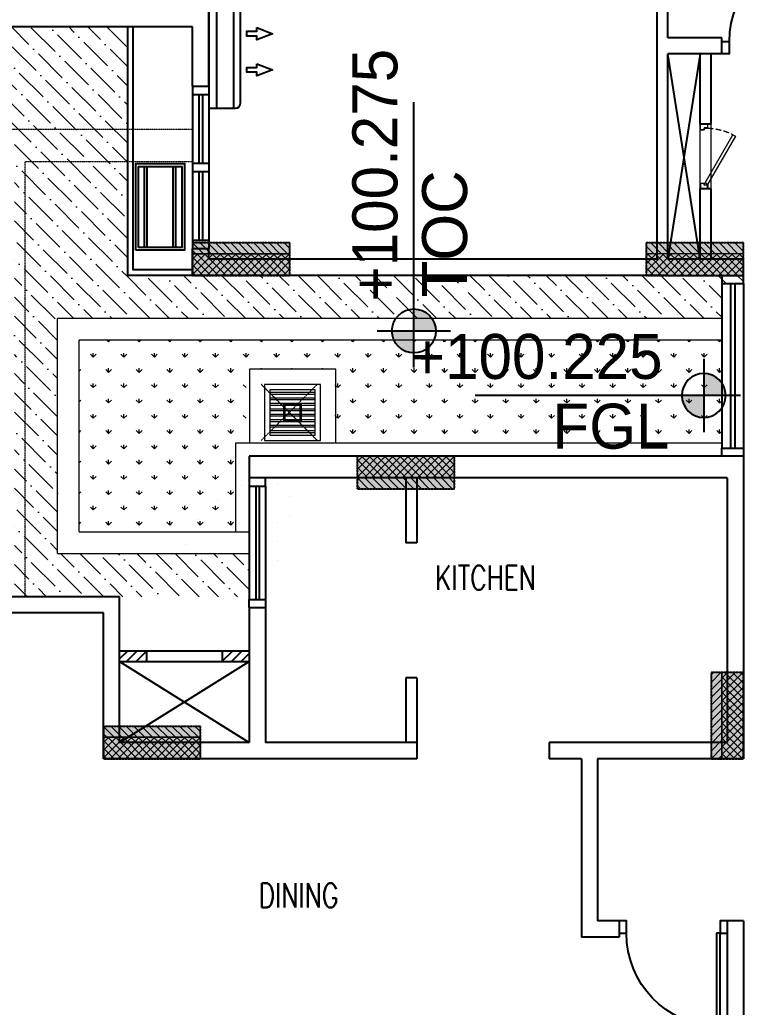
# Model space of a CAD drawing. Header units: millimetres. Extents: x 7964926 to 16080295, y -6277184 to -2986664.
# Drawn here: x 8137411 to 8144165, y -3109510 to -3100369 of the extents above; entities that cross this region are included whole.
import ezdxf

# ---------------------------------------------------------------- set-up
doc = ezdxf.new("R2010")
doc.units = ezdxf.units.MM
doc.header["$LTSCALE"] = 2000
doc.header["$MEASUREMENT"] = 0
for name, pattern in [('( Hidden )', [0.375, 0.25, -0.125]), ('1', [0, 0, 0]), ('DASHED2', [0.375, 0.25, -0.125]), ('HIDDEN', [0.375, 0.25, -0.125])]:
    doc.linetypes.add(name, pattern=pattern)
for name, color, linetype in [('a-ac ledge', 8, 'Continuous'), ('a-AC units', 7, 'Continuous'), ('a-col', 8, 'DASHED2'), ('a-cutout', 8, 'Continuous'), ('a-door', 8, 'Continuous'), ('a-ele 1', 8, 'Continuous'), ('a-hat col', 252, 'Continuous'), ('a-hatch wall', 8, 'Continuous'), ('a-text m', 8, 'Continuous'), ('a-wall', 8, 'Continuous'), ('a-window', 8, 'Continuous'), ('L-FL', 7, 'Continuous')]:
    doc.layers.add(name, color=color, linetype=linetype)
for name, color, linetype, lineweight in [('a-shaft door', 1, 'Continuous', 5), ('L - paving', 9, 'Continuous', 5), ('L-base plan', 250, 'Continuous', 5), ('L-CHAMBERS', 50, 'Continuous', 5), ('L-CORECUT', 4, 'Continuous', 5), ('L-ELE 1', 24, 'Continuous', 20), ('L-ELE 2', 30, 'Continuous', 15), ('L-Paver 400x400', 250, '1', 13), ('L-SHRUBS', 96, 'Continuous', 18), ('STR-Column', 250, 'Continuous', 15), ('STR-Column Hatch', 250, 'Continuous', 15), ('STR-Podium Beam', 8, 'Continuous', 15)]:
    doc.layers.add(name, color=color, linetype=linetype, lineweight=lineweight)
doc.styles.add('a-100 txt m', font='romans.shx', dxfattribs={"width": 0.75, "height": 300})
doc.styles.add('Century Gothic', font='GOTHIC.TTF')
doc.styles.get("Standard").update_dxf_attribs({"font": 'romans.shx', "width": 0.75})
pattern_1 = [(315, (7643697.237273328, -593125.3483821182), (35.35533905932738, 35.35533905932736), []), (44.99999999999999, (7643697.237273328, -593125.3483821182), (-35.35533905932736, 35.35533905932738), [])]
pattern_2 = [(315, (7641347.237273328, -595725.3483821182), (35.35533905932738, 35.35533905932736), []), (44.99999999999999, (7641347.237273328, -595725.3483821182), (-35.35533905932736, 35.35533905932738), [])]
pattern_3 = [(315, (7642172.237273328, -591250.3483821182), (35.35533905932738, 35.35533905932736), []), (44.99999999999999, (7642172.237273328, -591250.3483821182), (-35.35533905932736, 35.35533905932738), [])]
pattern_4 = [(315, (7646272.237273328, -591250.3483821172), (35.35533905932738, 35.35533905932736), []), (44.99999999999999, (7646272.237273328, -591250.3483821172), (-35.35533905932736, 35.35533905932738), [])]
pattern_5 = [(45, (5632626.440828348, -3604048.785654349), (-35.35533905932737, 35.35533905932738), []), (135, (5632626.440828348, -3604048.785654349), (-35.35533905932738, -35.35533905932737), [])]
pattern_6 = [(315, (7750302.186911106, -605062.3350496404), (35.35533905932738, 35.35533905932736), [])]
pattern_7 = [(315, (7754402.186911104, -605062.3350496404), (35.35533905932738, 35.35533905932736), [])]
pattern_8 = [(315, (7751827.186911104, -607237.3350496413), (35.35533905932738, 35.35533905932736), [])]
pattern_9 = [(45, (5646438.427495871, -3495918.836016561), (-35.35533905932737, 35.35533905932738), [])]
pattern_10 = [(315, (7749477.186911104, -609537.3350496404), (35.35533905932738, 35.35533905932736), [])]
pattern_11 = [(135, (0.1326889004558325, -9.601470082998276e-06), (-243.0679560328757, 66.29126073623885), [312.5, -62.5, 0, -62.5])]

# ---------------------------------------------------------------- blocks, each defined once
blk = doc.blocks.new('basement - column')
at = {"layer": 'a-hat col'}
h = blk.add_hatch(color=256, dxfattribs=at)
h.dxf.hatch_style = 1
h.paths.add_polyline_path([(151825.0000000391, -16374.30829999596), (150925.0000493573, -16374.30829999596), (150925.0000493573, -16674.30829999689), (151825.0000000391, -16674.30829999689)])
h = blk.add_hatch(color=256, dxfattribs=at)
h.dxf.hatch_style = 1
h.paths.add_polyline_path([(156025.0000493564, -16374.30829999596), (155125.0000000373, -16374.30829999596), (155125.0000000373, -16674.30829999596), (156025.0000493564, -16674.30829999596)])
h = blk.add_hatch(color=256, dxfattribs=at)
h.dxf.hatch_style = 1
h.paths.add_polyline_path([(153350.0000493564, -18349.30829998944), (152450.0000493564, -18349.30829998944), (152450.0000493564, -18649.30829998944), (153350.0000493564, -18649.30829998944)])
h = blk.add_hatch(color=256, dxfattribs=at)
h.dxf.hatch_style = 1
h.paths.add_polyline_path([(156024.999999987, -20349.30830000248), (155724.999999987, -20349.30829998571), (155725.0000493564, -21149.30829998571), (156025.0000493564, -21149.30829999689)])
h = blk.add_hatch(color=256, dxfattribs=at)
h.dxf.hatch_style = 1
h.paths.add_polyline_path([(151000.0000000373, -20848.95730903046), (150100.0000493564, -20849.30829999596), (150100.0000493564, -21149.30829999689), (151000.0000000373, -21148.95730903139)])
at = {"layer": 'a-col', "linetype": 'DASHED2', "ltscale": 0.001}
for points in [[(150925.0000493573, -16374.30829999596), (150925.0000493573, -16674.30829999689), (151825.0000000391, -16674.30829999689), (151825.0000000391, -16374.30829999596)], [(155125.0000000373, -16374.30829999596), (155125.0000000373, -16674.30829999596), (156025.0000493564, -16674.30829999596), (156025.0000493564, -16374.30829999596)], [(152450.0000493564, -18349.30829998944), (152450.0000493564, -18649.30829998944), (153350.0000493564, -18649.30829998944), (153350.0000493564, -18349.30829998944)], [(155725.0000493564, -21149.30829998571), (156025.0000493564, -21149.30829999689), (156025.0000493564, -20349.30830000248), (155725.0000493564, -20349.3082999913)], [(150100.0000493564, -20849.30829999596), (150100.0000493564, -21149.30829999689), (151000.0000000373, -21149.30829999689), (151000.0000000373, -20849.30829999596)]]:
    blk.add_lwpolyline(points, close=True, dxfattribs=at)
blk = doc.blocks.new('*U169')
blk.add_line((1026.666666666667, 0), (1026.666666666667, 0))
for points in [[(0, 125.7142857142857), (73.33333333333326, 125.7142857142857), (73.33333333333326, 2.842170943040401e-14), (0, 2.842170943040401e-14)], [(1100, 2.842170943040401e-14), (1026.666666666667, 2.842170943040401e-14), (1026.666666666667, 125.7142857142857), (1100, 125.7142857142857)]]:
    blk.add_lwpolyline(points)
blk.add_lwpolyline([(110, 2.842170943040401e-14), (110, -952.6279441628822), (73.33333333333326, -952.6279441628822), (73.33333333333326, 2.842170943040401e-14)], close=True)
blk.add_arc((73.33333333333326, 3.126388037344441e-13), 953.3333333333336, 272.204227503966, 7.016709298534877e-15)
blk = doc.blocks.new('AC IDU')
at = {"color": 8}
for p, q in [((419492.9917701382, 283872.2542226705), (419492.9917701382, 284872.2542226705)), ((419650.9917701383, 283872.2542226705), (419650.9917701383, 284872.2542226705))]:
    blk.add_line(p, q, dxfattribs=at)
blk.add_lwpolyline([(419422.9917701383, 284872.2542226705), (419667.9917701382, 284872.2542226705, -0.4142135623730951), (419717.9917701382, 284822.2542226706), (419717.9917701382, 283922.2542226706, -0.4142135623730951), (419667.9917701382, 283872.2542226705), (419422.9917701383, 283872.2542226705)], format="xyb", close=True, dxfattribs=at)
at = {"color": 252}
for points in [[(419866.6316040768, 284459.5702314024), (420011.6995086554, 284516.3226714183), (419866.6316040768, 284573.0751114347), (419866.6316040768, 284539.0236474251), (419775.8277000513, 284539.0236474247), (419775.8277000513, 284493.6216954119), (419866.6316040768, 284493.6216954119)], [(419866.6316040768, 284125.9829660759), (420011.6995086554, 284182.7354060918), (419866.6316040768, 284239.4878461081), (419866.6316040768, 284205.4363820985), (419775.8277000513, 284205.4363820982), (419775.8277000513, 284160.0344300854), (419866.6316040768, 284160.0344300854)]]:
    blk.add_lwpolyline(points, close=True, dxfattribs=at)
blk = doc.blocks.new('AC ODU')
at = {"color": 8}
for p, q in [((420369.4381683749, 284087.3680589936), (421119.4381683748, 284087.3680589936)), ((420369.4381683749, 284062.3680589935), (421119.4381683748, 284062.3680589935)), ((420369.4381683749, 283822.3680589936), (421119.4381683748, 283822.3680589936)), ((420369.4381683749, 283797.3680589936), (421119.4381683748, 283797.3680589936))]:
    blk.add_line(p, q, dxfattribs=at)
for points in [[(420344.4381683747, 284167.3680589936), (421144.4381683747, 284167.3680589936), (421144.4381683747, 283717.3680589936), (420344.4381683747, 283717.3680589936)], [(420369.4381683749, 284142.3680589936), (421119.4381683748, 284142.3680589936), (421119.4381683748, 283742.3680589936), (420369.4381683749, 283742.3680589936)]]:
    blk.add_lwpolyline(points, close=True, dxfattribs=at)
blk = doc.blocks.new('Shaft D-600')
at = {"layer": 'a-shaft door', "color": 252, "ltscale": 0.1}
for p, q in [((185920.2745456047, -26068.38497097418), (185920.2745456047, -26037.71830430778)), ((186520.2745456047, -26068.38497097532), (186520.2745456048, -26037.71830430892)), ((186520.2745456047, -26068.38497097517), (186520.2745456048, -26037.71830430435))]:
    blk.add_line(p, q, dxfattribs=at)
blk.add_lwpolyline([(186408.836581191, -25812.45637767219), (185962.1372236807, -26070.35837193907), (185975.5069058709, -26093.51534077691), (186422.2062633645, -25835.61334648106), (186408.836581191, -25812.45637767219)], dxfattribs=at)
at = {"layer": 'a-shaft door', "color": 252}
for points in [[(185920.2745456046, -26137.71830430746), (185973.607878938, -26137.71830430755), (185973.607878938, -26100.38497097427), (185957.607878938, -26100.38497097427), (185957.607878938, -26068.38497097426), (185920.2745456047, -26068.38497097418), (185920.2745456047, -26068.38497097418), (185920.2745456047, -26068.38497097418)], [(185921.8745456047, -26136.11830430746), (185921.8745456046, -26069.98497097418), (185921.8745456046, -26069.98497097418), (185921.8745456046, -26069.98497097418), (185956.007878938, -26069.98497097424), (185956.0078789379, -26101.98497097424), (185972.0078789379, -26101.98497097416), (185972.0078789378, -26136.11830430754)], [(186520.2745456046, -26137.71830430845), (186466.9412122714, -26137.71830430836), (186466.9412122712, -26100.38497097496), (186482.9412122714, -26100.38497097499), (186482.9412122714, -26068.38497097499), (186520.2745456047, -26068.38497097517), (186520.2745456047, -26068.38497097517), (186520.2745456047, -26068.38497097517)], [(186518.6745456046, -26136.11830430845), (186518.6745456047, -26069.98497097517), (186518.6745456047, -26069.98497097517), (186518.6745456047, -26069.98497097517), (186484.5412122714, -26069.984970975), (186484.5412122714, -26101.984970975), (186468.541212271, -26101.98497097497), (186468.5412122713, -26136.11830430836)]]:
    blk.add_lwpolyline(points, close=True, dxfattribs=at)
at = {"layer": 'a-shaft door', "color": 252, "linetype": 'HIDDEN', "ltscale": 0.1}
blk.add_arc((185950.7551473949, -26082.93404615765), 532.384901398853, 1.565980544440555, 27.68125993909793, dxfattribs=at)
blk = doc.blocks.new('GROUND FLOOR -CORE')
at = {"layer": 'a-cutout'}
for p, q in [((-5249.999999998138, 7424.999999997206), (-5549.999999998138, 9324.999999997206)), ((-5249.999999998138, 9324.999999994412), (-5549.999999999069, 7424.999999997206))]:
    blk.add_line(p, q, dxfattribs=at)
at = {"layer": 'a-door'}
for p, q in [((-5249.999999998138, 8674.999999997206), (-5249.999999998138, 9324.999999997206)), ((-5149.999999998137, 8674.999999997206), (-5149.999999998137, 9324.999999997206)), ((-5149.999999998137, 8674.999999997206), (-5249.999999998138, 8674.999999997206)), ((-5249.999999998138, 7424.999999997206), (-5249.999999998138, 8074.999999997206)), ((-5149.999999998137, 8074.999999997206), (-5249.999999998138, 8074.999999997206)), ((-5149.999999998137, 7424.999999997206), (-5149.999999998137, 8074.999999997206))]:
    blk.add_line(p, q, dxfattribs=at)
at = {"layer": 'a-shaft door', "color": 8}
for p, q in [((-5249.999999998138, 8074.999999997206), (-5249.999999997206, 8674.999999997206)), ((-5149.999999999067, 8074.999999997672), (-5149.999999998137, 8674.999999997206))]:
    blk.add_line(p, q, dxfattribs=at)
at = {"layer": 'a-wall'}
blk.add_lwpolyline([(-5549.999999998138, 7274.999999997206), (-4849.999999998138, 7274.999999997206), (-4849.999999998138, 7424.999999997206), (-5549.999999998138, 7424.999999997206)], dxfattribs=at)
at = {"layer": 'a-window'}
for p, q in [((-5049.999999997206, 7199.999999999533), (-5049.999999997206, 5674.999999994877)), ((-4969.999999997206, 7199.999999999533), (-4969.999999997206, 5674.999999994877)), ((-4929.999999997206, 7199.999999999533), (-4929.999999997206, 5674.999999994877)), ((-4849.999999998138, 7199.999999999533), (-4849.999999997206, 5674.999999994877))]:
    blk.add_line(p, q, dxfattribs=at)
for points in [[(-5049.999999998139, 7274.999999999533), (-5049.999999998139, 7199.999999999533), (-4849.999999997206, 7199.999999999533), (-4849.999999998138, 7274.999999997206)], [(-5049.999999992549, 5599.999999994878), (-5049.999999992549, 5674.999999994877), (-4849.999999991618, 5674.999999994877), (-4849.999999992549, 5599.999999997206)]]:
    blk.add_lwpolyline(points, dxfattribs=at)
at = {"layer": 'a-shaft door', "linetype": 'Continuous', "xscale": -1, "rotation": 270}
blk.add_blockref('Shaft D-600', (20887.71830430906, -177845.2745456076), dxfattribs=at)
blk = doc.blocks.new('block 3')
at = {"layer": 'a-hatch wall'}
h = blk.add_hatch(dxfattribs=at)
h.set_pattern_fill('ANSI31', color=256, scale=500)
h.set_pattern_definition([(45, (1424320.436605317, 166168.5263643307), (-44.19417382415921, 44.19417382415922), [])])
h.paths.add_polyline_path([(8216168.714083211, -2869555.335130418), (8215918.714083214, -2869555.335130418), (8215918.714083214, -2869655.335130417), (8216168.714083209, -2869655.335130417)])
h.paths.add_polyline_path([(8217118.714083215, -2869555.335130418), (8216868.714083211, -2869555.335130418), (8216868.714083211, -2869655.335130418), (8217118.714083215, -2869655.335130418)])
at = {"layer": 'a-ac ledge'}
for points in [[(8216593.714083211, -2866080.335130417), (8215993.714083211, -2866080.335130417), (8215993.714083211, -2863780.335130415)], [(8216593.714083211, -2866030.335130417), (8216043.714083211, -2866030.335130417), (8216043.714083211, -2863780.335130415)]]:
    blk.add_lwpolyline(points, dxfattribs=at)
at = {"layer": 'a-cutout', "linetype": 'HIDDEN', "ltscale": 1000}
for p, q in [((8215918.714083214, -2870405.335130415), (8217118.714083215, -2869655.335130418)), ((8215918.714083214, -2869655.335130416), (8217118.714083215, -2870405.335130413))]:
    blk.add_line(p, q, dxfattribs=at)
at = {"layer": 'a-ele 1'}
for p, q in [((8216793.714083214, -2866080.335130414), (8216793.714083214, -2866080.335130414)), ((8218568.714083214, -2867955.335130414), (8218568.714083214, -2868555.335130413)), ((8218668.714083214, -2867955.335130414), (8218668.714083214, -2868555.335130413)), ((8218668.714083214, -2868555.335130413), (8218568.714083214, -2868555.335130413)), ((8216168.714083209, -2869555.335130418), (8216868.714083211, -2869555.335130418)), ((8216168.714083209, -2869655.335130417), (8216868.714083214, -2869655.335130418)), ((8218668.714083214, -2869805.335130415), (8218568.714083214, -2869805.335130415)), ((8218568.714083214, -2869805.335130415), (8218568.714083214, -2870405.335130415)), ((8218668.714083214, -2869805.335130415), (8218668.714083214, -2870405.335130415))]:
    blk.add_line(p, q, dxfattribs=at)
at = {"layer": 'a-wall'}
for p, q in [((8220993.714083214, -2863880.335130415), (8220993.714083214, -2861755.335130415)), ((8220893.714083217, -2865930.335130414), (8220893.714083217, -2861955.335130415)), ((8216743.714083214, -2864330.335130414), (8216743.714083214, -2863530.335130415)), ((8216593.714083211, -2863780.335130415), (8213093.714083214, -2863780.335130415)), ((8216593.714083211, -2864330.335130414), (8216593.714083211, -2863780.335130415)), ((8221493.714083211, -2863880.335130415), (8220993.714083214, -2863880.335130415)), ((8221493.714083211, -2864030.335130414), (8221493.714083211, -2863880.335130413)), ((8221493.714083211, -2864030.335130413), (8220993.714083214, -2864030.335130414)), ((8220993.714083214, -2865930.335130414), (8220993.714083214, -2864030.335130414)), ((8216593.714083211, -2864330.335130414), (8216743.714083214, -2864330.335130414)), ((8216593.714083211, -2866080.335130414), (8216593.714083211, -2865830.335130413)), ((8216593.714083211, -2865830.335130414), (8216743.714083214, -2865830.335130414)), ((8216743.714083214, -2865930.335130416), (8216743.714083214, -2865830.335130414)), ((8220893.714083217, -2865930.335130416), (8216743.714083214, -2865930.335130416)), ((8220993.714083214, -2866080.335130414), (8216593.714083211, -2866080.335130414)), ((8221693.714083214, -2867755.335130414), (8217118.714083215, -2867755.335130414)), ((8217118.714083215, -2867755.335130414), (8217118.714083215, -2867955.335130413)), ((8221693.714083214, -2867755.335130414), (8221693.714083214, -2870555.335130414)), ((8221543.714083215, -2867955.335130414), (8217118.714083215, -2867955.335130413)), ((8221543.714083215, -2867955.335130414), (8221543.714083215, -2870405.335130415)), ((8215918.714083214, -2869055.335130415), (8211418.714083214, -2869055.335130419)), ((8215918.714083214, -2870405.335130415), (8215918.714083214, -2869055.335130415)), ((8217118.714083215, -2869155.335130416), (8217118.714083215, -2870405.335130415)), ((8217118.714083215, -2869155.335130416), (8217268.714083212, -2869155.335130416)), ((8217268.714083212, -2869155.335130416), (8217268.714083212, -2870405.335130415)), ((8215768.714083215, -2869205.335130416), (8211568.714083214, -2869205.335130418)), ((8215768.714083215, -2870555.335130414), (8215768.714083215, -2869205.335130416)), ((8215918.714083211, -2869555.335130418), (8216168.714083211, -2869555.335130418)), ((8216168.714083209, -2869655.335130417), (8216168.714083211, -2869555.335130418)), ((8216868.714083211, -2869555.335130418), (8217118.714083212, -2869555.335130418)), ((8216868.714083211, -2869555.335130418), (8216868.714083211, -2869655.335130418)), ((8215918.714083211, -2869655.335130417), (8216168.714083209, -2869655.335130417)), ((8216868.714083211, -2869655.335130418), (8217118.714083212, -2869655.335130418)), ((8217118.714083215, -2870405.335130415), (8215918.714083214, -2870405.335130415)), ((8218668.714083214, -2870405.335130415), (8217268.714083212, -2870405.335130415)), ((8218668.714083214, -2870405.335130415), (8218668.714083214, -2870555.335130414)), ((8219893.714083215, -2870405.335130415), (8219893.714083215, -2870555.335130416)), ((8221543.714083215, -2870405.335130415), (8219893.714083215, -2870405.335130413)), ((8218668.714083214, -2870555.335130414), (8215768.714083215, -2870555.335130414)), ((8220193.714083215, -2870555.335130414), (8219893.714083215, -2870555.335130414)), ((8220193.714083215, -2870555.335130416), (8220193.714083215, -2872205.335130414)), ((8220343.714083215, -2870555.335130414), (8220343.714083215, -2872055.335130415)), ((8221693.714083214, -2870555.335130414), (8220343.714083215, -2870555.335130414)), ((8220543.714083214, -2872055.335130415), (8220343.714083215, -2872055.335130415)), ((8220543.714083214, -2872055.335130415), (8220543.714083214, -2872205.335130414)), ((8221543.714083215, -2872055.335130415), (8221543.714083215, -2878255.335130413)), ((8221693.714083214, -2872055.335130415), (8221543.714083211, -2872055.335130415)), ((8221693.714083214, -2872055.335130415), (8221693.714083214, -2878455.335130413)), ((8220543.714083214, -2872205.335130414), (8220193.714083215, -2872205.335130414))]:
    blk.add_line(p, q, dxfattribs=at)
at = {"layer": 'a-window'}
for p, q in [((8216593.714083211, -2864330.335130414), (8216593.714083211, -2865830.335130414)), ((8216743.714083214, -2864330.335130414), (8216743.714083214, -2865830.335130414)), ((8216593.714083211, -2864405.335130415), (8216743.714083214, -2864405.335130415)), ((8216651.214083215, -2864405.335130415), (8216651.214083215, -2865042.835130413)), ((8216686.214083214, -2864405.335130415), (8216686.214083214, -2865042.835130413)), ((8216593.714083211, -2865042.835130413), (8216743.714083214, -2865042.835130413)), ((8216593.714083211, -2865117.835130415), (8216743.714083214, -2865117.835130415)), ((8216651.214083215, -2865117.835130415), (8216651.214083215, -2865755.335130415)), ((8216686.214083214, -2865117.835130415), (8216686.214083214, -2865755.335130415)), ((8216593.714083211, -2865755.335130415), (8216743.714083214, -2865755.335130415)), ((8217118.714083212, -2868030.335130411), (8217118.714083215, -2869080.335130416)), ((8217178.714083212, -2868030.335130411), (8217178.714083212, -2869080.335130416)), ((8217208.714083215, -2868030.335130411), (8217208.714083215, -2869080.335130416)), ((8217268.714083212, -2868030.335130411), (8217268.714083212, -2869080.335130416))]:
    blk.add_line(p, q, dxfattribs=at)
for points in [[(8217118.714083212, -2867955.335130411), (8217118.714083212, -2868030.335130411), (8217268.714083211, -2868030.335130411), (8217268.714083212, -2867955.335130411)], [(8217118.714083215, -2869155.335130416), (8217118.714083215, -2869080.335130416), (8217268.714083212, -2869080.335130416), (8217268.714083212, -2869155.335130416)]]:
    blk.add_lwpolyline(points, dxfattribs=at)
at = {"ltscale": 750}
blk.add_blockref('GROUND FLOOR -CORE', (8226543.714083211, -2873355.335130411), dxfattribs=at)
at = {"layer": 'a-AC units', "xscale": -1, "rotation": 180}
blk.add_blockref('AC IDU', (7797320.722313078, -2579661.114449585), dxfattribs=at)
at = {"layer": 'a-AC units', "rotation": 90}
blk.add_blockref('AC ODU', (8500235.582142204, -3286190.412271437), dxfattribs=at)
at = {"layer": 'a-door', "extrusion": (0, 0, -1)}
for p, xscale, yscale, zscale, rotation in [((-8222493.714196722, -2863916.049416129), -0.9090909090908447, 0.9090909090908447, -0.9090909090908447, 180.0000569072902), ((-8221543.714196723, -2872169.620844699), 0.9090909090908456, 0.9090909090908456, -0.9090909090908456, 359.9999430927097)]:
    blk.add_blockref('*U169', p, dxfattribs=dict(at, xscale=xscale, yscale=yscale, zscale=zscale, rotation=rotation))
blk = doc.blocks.new('finish lvl')
h = blk.add_hatch(color=256)
edge = h.paths.add_edge_path()
edge.add_ellipse((0.03779312691722225, 0.003030802937928456), major_axis=(-0.030468540123942, 0.030468540123942), ratio=0.9999999999984531, start_angle=-45.0000000000443, end_angle=45.00000000010281)
edge.add_line((-0.005295895751714852, 0.003030802937701083), (0.03779312691722236, 0.003030802937701083))
edge.add_line((0.03779312691722225, 0.003030802937928456), (0.03779312691722225, 0.04611982560686556))
edge = h.paths.add_edge_path()
edge.add_ellipse((0.03779312691722225, 0.003030802937928456), major_axis=(-0.030468540123909, 0.030468540123909), ratio=0.9999999999995983, start_angle=134.9999999999885, end_angle=224.999999999953)
edge.add_line((0.0808821495866141, 0.003030802938383204), (0.03779312691767689, 0.003030802938383204))
edge.add_line((0.03779312691722225, 0.003030802937928456), (0.03779312691722225, -0.04005821973088135))
for p, q in [((0.03779312691676751, 0.07484584072017242), (0.03779312691722225, -0.06878423484386076)), ((-0.03402191086343009, 0.00303080293815583), (0.4857257542894331, 0.003030802937473709))]:
    blk.add_line(p, q)
blk.add_ellipse((0.037793126917677, 0.00303080293815583), major_axis=(-0.030468540123953, 0.030468540123953), ratio=0.9999999999978331, start_param=1.570796326794534, end_param=7.85398163397412)
at = {"layer": 'L-FL'}
for tag, p in [('%%P0.00', (0.1256311287966128, 0.03566715156830469)), ('FIN.LVL.', (0.1074625354408454, -0.1030079454646966))]:
    blk.add_attdef(tag, p, '', height=0.08000000000000004, dxfattribs=at)

msp = doc.modelspace()

# ---------------------------------------------------------------- hatches: boundary and pattern name
at = {"layer": 'L - paving'}
h = msp.add_hatch(dxfattribs=at)
h.set_pattern_fill('ANSI36', color=256, scale=1000, angle=90)
h.set_pattern_definition(pattern_11)
h.paths.add_polyline_path([(8137761.190375857, -3103134.965291603), (8138411.253626466, -3103134.965291603), (8138411.253626466, -3100434.965291603), (8135511.25362647, -3100434.965291603), (8130411.057736307, -3100434.965291602), (8130411.057736306, -3101484.965291603), (8131111.253626473, -3101484.965291602), (8137361.190375857, -3101484.965291602), (8137361.190375857, -3105709.965332884), (8139536.19037585, -3105709.965332882), (8139536.190375853, -3105309.965332882), (8137761.190375857, -3105309.965332884)])
h = msp.add_hatch(dxfattribs=at)
h.set_pattern_fill('ANSI36', color=256, scale=1000, angle=90)
h.set_pattern_definition(pattern_11)
h.paths.add_polyline_path([(8139911.127125226, -3104034.965374161), (8139911.127125222, -3105484.965332883), (8139911.19037585, -3105484.965332883), (8139911.19037585, -3104034.965374161)])
edge = h.paths.add_edge_path()
edge.add_arc((8139837.79366703, -3105559.250068743), 953.3333333352126, 92.204219999797, 175.5309223276517)
edge.add_line((8138887.35891258, -3105484.965332882), (8138887.422159975, -3105484.965332882))
edge.add_arc((8139837.85691765, -3105559.250027456), 953.3333333326009, 92.2042844116786, 175.5309248165144, ccw=False)
edge.add_line((8139801.189304806, -3104606.622119713), (8139801.12712513, -3104606.622119775))
edge = h.paths.add_edge_path()
edge.add_line((8139801.12605419, -3104606.624556397), (8139801.126926579, -3105484.965332882))
edge.add_line((8139801.126926579, -3105484.965332882), (8139801.190177201, -3105484.965332883))
edge.add_line((8139801.190177202, -3105484.965332883), (8139801.189304811, -3104606.622119714))
edge.add_arc((8139837.85691765, -3105559.250027458), 953.3333333337031, 92.20428441145272, 92.20808862312587)
h.paths.add_polyline_path([(8143911.190375851, -3102809.965332882), (8144111.19037585, -3102809.965332882), (8144111.19037585, -3102734.965332886), (8138411.19037585, -3102734.965332887), (8138411.19037585, -3103134.965291603), (8143911.168152664, -3103134.965291605), (8143911.127125226, -3103734.965374161), (8143911.190375851, -3103734.965374161)])
at = {"layer": 'L-Paver 400x400', "true_color": 0x636466}
h = msp.add_hatch(dxfattribs=at)
h.set_pattern_fill('ANSI32', color=251, scale=135, angle=315)
h.set_pattern_definition([(0, (30.78994829952717, 1.417475164402276), (1.4210854715202e-14, 50.62500000000001), []), (0, (47.66494827158749, -15.45752480719239), (1.4210854715202e-14, 50.62500000000001), [])])
h.paths.add_polyline_path([(8139726.724709385, -3103793.627777381), (8140146.724709555, -3103793.627777381), (8140146.724709556, -3104213.627777185), (8139726.724709386, -3104213.627777185)])
at = {"layer": 'L-SHRUBS'}
h = msp.add_hatch(dxfattribs=at)
h.set_pattern_fill('GRASS', color=256, scale=200)
h.set_pattern_definition([(90, (0.1326889004558325, -9.601470082998276e-06), (-141.4213562, 141.4213562), [37.5, -245.3427126]), (45, (0.1326889004558325, -9.601470082998276e-06), (-141.4213562373095, 141.4213562373095), [37.5, -162.5]), (135, (0.1326889004558325, -9.601470082998276e-06), (-141.4213562373095, -141.4213562373095), [37.5, -162.5])])
h.paths.add_polyline_path([(8139411.057686952, -3104284.965240723), (8143911.246271753, -3104284.965240723), (8143911.190375853, -3103334.965291609), (8143211.190326535, -3103334.965305796), (8139911.190326536, -3103334.965277417), (8139911.190326536, -3103334.965291605), (8139011.190375854, -3103334.965291605), (8138411.253626464, -3103334.965291604), (8137961.19037586, -3103334.965291603), (8137961.190375856, -3105109.965332886), (8139411.057686953, -3105109.965332886)])
h.paths.add_polyline_path([(8139506.414695408, -3104284.965240723), (8140306.414695405, -3104284.965240723), (8140306.414695407, -3103603.627777381), (8139506.414695408, -3103603.627777381)])
at = {"layer": 'STR-Column Hatch'}
h = msp.add_hatch(dxfattribs=at)
h.set_pattern_fill('ANSI31', color=250, scale=400, angle=-90.00000000000001)
h.set_pattern_definition(pattern_6)
h.paths.add_polyline_path([(8139011.057686955, -3102434.965240723), (8139011.057686955, -3102534.965240723), (8139911.057687003, -3102534.965240723), (8139911.057687003, -3102434.965240723)])
h = msp.add_hatch(dxfattribs=at)
h.set_pattern_fill('ANSI31', color=250, scale=400, angle=-90.00000000000001)
h.set_pattern_definition(pattern_6)
h.paths.add_polyline_path([(8139011.057686955, -3102434.965240723), (8139011.057686955, -3102534.965240723), (8139911.057687003, -3102534.965240723), (8139911.057687003, -3102434.965240723)])
h = msp.add_hatch(dxfattribs=at)
h.set_pattern_fill('ANSI31', color=250, scale=400, angle=-90.00000000000001)
h.set_pattern_definition(pattern_7)
h.paths.add_polyline_path([(8143211.057687003, -3102434.965240723), (8143211.057687003, -3102534.965240723), (8144111.057686953, -3102534.965240723), (8144111.057686953, -3102434.965240723)])
h = msp.add_hatch(dxfattribs=at)
h.set_pattern_fill('ANSI31', color=250, scale=400, angle=-90.00000000000001)
h.set_pattern_definition(pattern_7)
h.paths.add_polyline_path([(8143211.057687003, -3102434.965240723), (8143211.057687003, -3102534.965240723), (8144111.057686953, -3102534.965240723), (8144111.057686953, -3102434.965240723)])
h = msp.add_hatch(dxfattribs=at)
h.set_pattern_fill('ANSI37', color=250, scale=400, angle=-90.00000000000001)
h.set_pattern_definition(pattern_3)
h.paths.add_polyline_path([(8139011.057686955, -3102534.965240723), (8139011.057686955, -3102734.965240723), (8139911.057687003, -3102734.965240723), (8139911.057687003, -3102534.965240723)])
h = msp.add_hatch(dxfattribs=at)
h.set_pattern_fill('ANSI37', color=250, scale=400, angle=-90.00000000000001)
h.set_pattern_definition(pattern_3)
h.paths.add_polyline_path([(8139011.057686955, -3102534.965240723), (8139011.057686955, -3102734.965240723), (8139911.057687003, -3102734.965240723), (8139911.057687003, -3102534.965240723)])
h = msp.add_hatch(dxfattribs=at)
h.set_pattern_fill('ANSI37', color=250, scale=400, angle=-90.00000000000001)
h.set_pattern_definition(pattern_4)
h.paths.add_polyline_path([(8143211.057687003, -3102534.965240723), (8143211.057687003, -3102734.965240723), (8144111.057686953, -3102734.965240723), (8144111.057686953, -3102534.965240723)])
h = msp.add_hatch(dxfattribs=at)
h.set_pattern_fill('ANSI37', color=250, scale=400, angle=-90.00000000000001)
h.set_pattern_definition(pattern_4)
h.paths.add_polyline_path([(8143211.057687003, -3102534.965240723), (8143211.057687003, -3102734.965240723), (8144111.057686953, -3102734.965240723), (8144111.057686953, -3102534.965240723)])
h = msp.add_hatch(dxfattribs=at)
h.set_pattern_fill('ANSI37', color=250, scale=400, angle=-90.00000000000001)
h.set_pattern_definition(pattern_1)
h.paths.add_polyline_path([(8140536.057686953, -3104409.965240723), (8140536.057686953, -3104609.965240723), (8141436.057686953, -3104609.965240723), (8141436.057686953, -3104409.965240723)])
h = msp.add_hatch(dxfattribs=at)
h.set_pattern_fill('ANSI37', color=250, scale=400, angle=-90.00000000000001)
h.set_pattern_definition(pattern_1)
h.paths.add_polyline_path([(8140536.057686953, -3104409.965240723), (8140536.057686953, -3104609.965240723), (8141436.057686953, -3104609.965240723), (8141436.057686953, -3104409.965240723)])
h = msp.add_hatch(dxfattribs=at)
h.set_pattern_fill('ANSI31', color=250, scale=400, angle=-90.00000000000001)
h.set_pattern_definition(pattern_8)
h.paths.add_polyline_path([(8140536.057686953, -3104609.965240723), (8140536.057686953, -3104709.965240723), (8141436.057686953, -3104709.965240723), (8141436.057686953, -3104609.965240723)])
h = msp.add_hatch(dxfattribs=at)
h.set_pattern_fill('ANSI31', color=250, scale=400, angle=-90.00000000000001)
h.set_pattern_definition(pattern_8)
h.paths.add_polyline_path([(8140536.057686953, -3104609.965240723), (8140536.057686953, -3104709.965240723), (8141436.057686953, -3104709.965240723), (8141436.057686953, -3104609.965240723)])
h = msp.add_hatch(dxfattribs=at)
h.set_pattern_fill('ANSI31', color=250, scale=400)
h.set_pattern_definition(pattern_9)
h.paths.add_polyline_path([(8143811.057686953, -3107209.965240712), (8143911.057686953, -3107209.965240712), (8143911.057686953, -3106409.965240712), (8143811.057686953, -3106409.965240712)])
h = msp.add_hatch(dxfattribs=at)
h.set_pattern_fill('ANSI31', color=250, scale=400)
h.set_pattern_definition(pattern_9)
h.paths.add_polyline_path([(8143811.057686953, -3107209.965240712), (8143911.057686953, -3107209.965240712), (8143911.057686953, -3106409.965240712), (8143811.057686953, -3106409.965240712)])
h = msp.add_hatch(dxfattribs=at)
h.set_pattern_fill('ANSI37', color=250, scale=400)
h.set_pattern_definition(pattern_5)
h.paths.add_polyline_path([(8143911.057686953, -3107209.965240723), (8144111.057686953, -3107209.965240723), (8144111.057686953, -3106409.965240723), (8143911.057686953, -3106409.965240723)])
h = msp.add_hatch(dxfattribs=at)
h.set_pattern_fill('ANSI37', color=250, scale=400)
h.set_pattern_definition(pattern_5)
h.paths.add_polyline_path([(8143911.057686953, -3107209.965240723), (8144111.057686953, -3107209.965240723), (8144111.057686953, -3106409.965240723), (8143911.057686953, -3106409.965240723)])
h = msp.add_hatch(dxfattribs=at)
h.set_pattern_fill('ANSI31', color=250, scale=400, angle=-90.00000000000001)
h.set_pattern_definition(pattern_10)
h.paths.add_polyline_path([(8138186.057686953, -3106909.965240723), (8138186.057686953, -3107009.965240723), (8139086.057687003, -3107009.965240723), (8139086.057687003, -3106909.965240723)])
h = msp.add_hatch(dxfattribs=at)
h.set_pattern_fill('ANSI31', color=250, scale=400, angle=-90.00000000000001)
h.set_pattern_definition(pattern_10)
h.paths.add_polyline_path([(8138186.057686953, -3106909.965240723), (8138186.057686953, -3107009.965240723), (8139086.057687003, -3107009.965240723), (8139086.057687003, -3106909.965240723)])
h = msp.add_hatch(dxfattribs=at)
h.set_pattern_fill('ANSI37', color=250, scale=400, angle=-90.00000000000001)
h.set_pattern_definition(pattern_2)
h.paths.add_polyline_path([(8138186.057686953, -3107009.965240723), (8138186.057686953, -3107209.965240723), (8139086.057687003, -3107209.965240723), (8139086.057687003, -3107009.965240723)])
h = msp.add_hatch(dxfattribs=at)
h.set_pattern_fill('ANSI37', color=250, scale=400, angle=-90.00000000000001)
h.set_pattern_definition(pattern_2)
h.paths.add_polyline_path([(8138186.057686953, -3107009.965240723), (8138186.057686953, -3107209.965240723), (8139086.057687003, -3107209.965240723), (8139086.057687003, -3107009.965240723)])

# ---------------------------------------------------------------- linework, layer by layer
at = {"layer": 'L-CHAMBERS', "color": 42}
msp.add_lwpolyline([(8140336.724709383, -3104284.965240723), (8140336.724709383, -3103603.627777381), (8139536.724709385, -3103603.627777381), (8139536.724709385, -3104284.965240723)], dxfattribs=at)
for points in [[(8139676.724709385, -3104263.627777381), (8140196.724709383, -3104263.627777381), (8140196.724709383, -3103743.627777381), (8139676.724709385, -3103743.627777381)], [(8139726.724709385, -3104213.627777381), (8140146.724709383, -3104213.627777381), (8140146.724709383, -3103793.627777381), (8139726.724709385, -3103793.627777381)]]:
    msp.add_lwpolyline(points, close=True, dxfattribs=at)
at = {"layer": 'L-CORECUT', "const_width": 25}
msp.add_lwpolyline([(8139861.253626481, -3103931.462727711), (8140011.253626481, -3103931.462727711), (8140011.253626481, -3104081.462727711), (8139861.253626481, -3104081.462727711)], close=True, dxfattribs=at)
msp.add_lwpolyline([(8139861.253626481, -3103931.462727711), (8140011.253626481, -3103931.462727711), (8140011.253626481, -3104081.462727711), (8139861.253626481, -3104081.462727711)], close=True, dxfattribs=at)
at = {"layer": 'L-ELE 1'}
for p, q in [((8143911.190375853, -3103134.965291606), (8137761.190375857, -3103134.965291603)), ((8137761.190375857, -3105309.965332885), (8137761.190375857, -3103134.965291603)), ((8137761.190375857, -3105309.965332885), (8139536.190375853, -3105309.965332885))]:
    msp.add_line(p, q, dxfattribs=at)
at = {"layer": 'L-ELE 2'}
for p, q in [((8143911.190375853, -3103334.965291609), (8137961.190375857, -3103334.965291603)), ((8137961.190375857, -3105109.965332885), (8137961.190375857, -3103334.965291603)), ((8137961.190375857, -3105109.965332885), (8139536.190375853, -3105109.965332885))]:
    msp.add_line(p, q, dxfattribs=at)
msp.add_lwpolyline([(8139411.057686953, -3105109.965332885), (8139411.057686953, -3104284.965240723), (8143901.550644592, -3104284.965240723)], dxfattribs=at)
at = {"layer": 'L-Paver 400x400', "color": 251, "linetype": '( Hidden )', "ltscale": 0.005, "true_color": 0x636466}
for p, q in [((8140166.414695406, -3103743.627777382), (8139646.414695407, -3104263.627777381)), ((8140166.414695407, -3104263.627777381), (8139646.414695407, -3103743.627777381))]:
    msp.add_line(p, q, dxfattribs=at)
at = {"layer": 'STR-Column', "color": 8}
for points in [[(8139011.057686955, -3102434.965240723), (8139011.057686955, -3102534.965240723), (8139911.057687003, -3102534.965240723), (8139911.057687003, -3102434.965240723)], [(8139011.057686955, -3102434.965240723), (8139011.057686955, -3102534.965240723), (8139911.057687003, -3102534.965240723), (8139911.057687003, -3102434.965240723)], [(8139011.057686955, -3102534.965240723), (8139011.057686955, -3102734.965240723), (8139911.057687003, -3102734.965240723), (8139911.057687003, -3102534.965240723)], [(8139011.057686955, -3102534.965240723), (8139011.057686955, -3102734.965240723), (8139911.057687003, -3102734.965240723), (8139911.057687003, -3102534.965240723)], [(8143211.057687003, -3102534.965240723), (8143211.057687003, -3102734.965240723), (8144111.057686953, -3102734.965240723), (8144111.057686953, -3102534.965240723)], [(8143211.057687003, -3102534.965240723), (8143211.057687003, -3102734.965240723), (8144111.057686953, -3102734.965240723), (8144111.057686953, -3102534.965240723)], [(8140536.057686953, -3104409.965240723), (8140536.057686953, -3104609.965240723), (8141436.057686953, -3104609.965240723), (8141436.057686953, -3104409.965240723)], [(8140536.057686953, -3104409.965240723), (8140536.057686953, -3104609.965240723), (8141436.057686953, -3104609.965240723), (8141436.057686953, -3104409.965240723)], [(8140536.057686953, -3104609.965240723), (8140536.057686953, -3104709.965240723), (8141436.057686953, -3104709.965240723), (8141436.057686953, -3104609.965240723)], [(8140536.057686953, -3104609.965240723), (8140536.057686953, -3104709.965240723), (8141436.057686953, -3104709.965240723), (8141436.057686953, -3104609.965240723)], [(8143811.057686953, -3107209.965240712), (8143911.057686953, -3107209.965240712), (8143911.057686953, -3106409.965240712), (8143811.057686953, -3106409.965240712)], [(8143811.057686953, -3107209.965240712), (8143911.057686953, -3107209.965240712), (8143911.057686953, -3106409.965240712), (8143811.057686953, -3106409.965240712)], [(8143911.057686953, -3107209.965240723), (8144111.057686953, -3107209.965240723), (8144111.057686953, -3106409.965240723), (8143911.057686953, -3106409.965240723)], [(8143911.057686953, -3107209.965240723), (8144111.057686953, -3107209.965240723), (8144111.057686953, -3106409.965240723), (8143911.057686953, -3106409.965240723)], [(8138186.057686953, -3106909.965240723), (8138186.057686953, -3107009.965240723), (8139086.057687003, -3107009.965240723), (8139086.057687003, -3106909.965240723)], [(8138186.057686953, -3106909.965240723), (8138186.057686953, -3107009.965240723), (8139086.057687003, -3107009.965240723), (8139086.057687003, -3106909.965240723)], [(8138186.057686953, -3107009.965240723), (8138186.057686953, -3107209.965240723), (8139086.057687003, -3107209.965240723), (8139086.057687003, -3107009.965240723)], [(8138186.057686953, -3107009.965240723), (8138186.057686953, -3107209.965240723), (8139086.057687003, -3107209.965240723), (8139086.057687003, -3107009.965240723)]]:
    msp.add_lwpolyline(points, close=True, dxfattribs=at)
msp.add_lwpolyline([(8144111.057686953, -3102534.965240723), (8144111.057686953, -3102434.965240723), (8143211.057687003, -3102434.965240723), (8143211.057687003, -3102534.965240723)], dxfattribs=at)
msp.add_lwpolyline([(8144111.057686953, -3102534.965240723), (8144111.057686953, -3102434.965240723), (8143211.057687003, -3102434.965240723), (8143211.057687003, -3102534.965240723)], dxfattribs=at)
at = {"layer": 'STR-Podium Beam', "linetype": 'HIDDEN', "lineweight": 5, "ltscale": 0.005}
for p, q in [((8139011.057686953, -3101384.965240725), (8131411.057686966, -3101384.965240725)), ((8139011.057686953, -3101384.965240725), (8131411.057686966, -3101384.965240725)), ((8139011.057686953, -3101684.965240725), (8137461.05768696, -3101684.965240725)), ((8137461.05768696, -3105709.965240728), (8137461.05768696, -3101684.965240725)), ((8139011.057686953, -3101684.965240725), (8137461.05768696, -3101684.965240725)), ((8137461.05768696, -3105709.965240728), (8137461.05768696, -3101684.965240725))]:
    msp.add_line(p, q, dxfattribs=at)

# ---------------------------------------------------------------- block references
at = {"layer": 'L-base plan', "color": 8}
msp.add_blockref('block 3', (-77582.52370736096, -236654.6302024694), dxfattribs=at)
at = {"layer": 'L-FL', "ltscale": 0.5}
ref = msp.add_blockref('finish lvl', (8141074.856965845, -3103428.163448928), dxfattribs=dict(at, xscale=4725.606725105103, yscale=4725.606725105103, zscale=4725.606725105103, rotation=90.00021053696821))
ref.add_attrib('FIN.LVL.', 'TOC', (8141552.919760176, -3102939.323046832, 1.815885305421428e-06), dxfattribs={"ltscale": 0.5, "height": 416.5668000038458, "rotation": 90.00021050856463, "style": 'Century Gothic'})
ref.add_attrib('%%P0.00', '+100.275', (8140907.065780536, -3102976.793086577), dxfattribs={"ltscale": 0.5, "height": 416.5668000038458, "rotation": 90.00021050856463, "style": 'Century Gothic'})
ref = msp.add_blockref('finish lvl', (8143922.227623018, -3103861.288330176), dxfattribs=dict(at, xscale=-4725.606725105103, yscale=4725.606725105103, zscale=4725.606725105103, rotation=359.9997894630317))
ref.add_attrib('FIN.LVL.', 'FGL', (8142343.120613171, -3104339.347118805, 1.815885305421428e-06), dxfattribs={"ltscale": 0.5, "height": 416.5668000038458, "rotation": 359.9997894914354, "style": 'Century Gothic'})
ref.add_attrib('%%P0.00', '+100.225', (8141023.279522801, -3103693.488152323), dxfattribs={"ltscale": 0.5, "height": 416.5668000038458, "rotation": 359.9997894914354, "style": 'Century Gothic'})
at = {"layer": 'STR-Column', "ltscale": 1000}
msp.add_blockref('basement - column', (7988086.057637597, -3086060.657023284), dxfattribs=at)

# ---------------------------------------------------------------- texts
at = {"layer": 'a-text m', "char_height": 225, "attachment_point": 3, "style": 'a-100 txt m'}
for s, insert in [('KITCHEN', (8142189.779268134, -3105421.468849505)), ('DINING', (8140360.843022427, -3108361.96524093))]:
    msp.add_mtext_dynamic_manual_height_columns(s, width=2510.623427241808, gutter_width=1, heights=[0], dxfattribs=dict(at, insert=insert))

doc.saveas('drawing.dxf')
